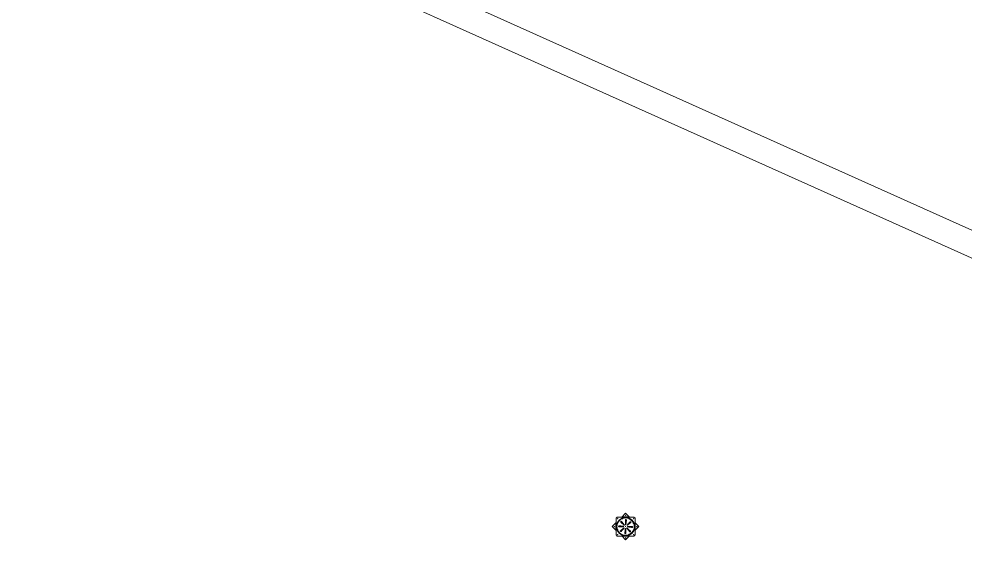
# Model space of a CAD drawing. Header units: metres. Extents: x -17822 to 152406, y -4219 to 19791.
# Drawn here: x 119053 to 120536, y 4820 to 5674 of the extents above; entities that cross this region are included whole.
import ezdxf

# ---------------------------------------------------------------- set-up
doc = ezdxf.new("R2010")
doc.units = ezdxf.units.M
doc.header["$LTSCALE"] = 100
doc.header["$MEASUREMENT"] = 0
doc.layers.get('0').update_dxf_attribs({"color": 9, "lineweight": 9})
doc.layers.add('06D', color=9, linetype='Continuous', lineweight=9)

# ---------------------------------------------------------------- blocks, each defined once
blk = doc.blocks.new('p-suzgec')
at = {"ltscale": 25}
for p, q in [((-13.25, 15.00000000000091), (-15.25, 13.00000000000091)), ((12.75, 15.00000000000091), (-13.25, 15.00000000000091)), ((-6.109650044982118, 15.00000000000091), (-5.90965004498139, 15.20000000000164)), ((-5.90965004498139, 15.20000000000164), (-0.25, 20.85965004500486)), ((-5.90965004498139, 15.20000000000164), (5.409650045028684, 15.20000000000164)), ((-0.25, 20.85965004500486), (5.409650045028684, 15.20000000000164)), ((5.409650045028684, 15.20000000000164), (5.609650044982118, 15.00000000000091)), ((14.75, 13.00000000000091), (12.75, 15.00000000000091)), ((-21.10965004498212, 9.095e-13), (-15.45000000000072, 5.659650045004128)), ((-15.45000000000072, -5.659650045001398), (-21.10965004498212, 9.095e-13)), ((-15.45000000000072, 5.659650045004128), (-15.25, 5.859650045004855)), ((-15.45000000000072, -5.659650045001398), (-15.45000000000072, 5.659650045004128)), ((-15.25, 13.00000000000091), (-15.25, -12.99999999999909)), ((-10.49204573235329, 1.197096556985343), (-3.392690966185909, 0.2624487707616936)), ((-5.893768782261759, 12.31870017218989), (-5.974186235293018, 12.51284507791206)), ((-5.759735876508785, 11.9951161132858), (-5.893768782261759, 12.3187001721908)), ((-5.05030670277847, 12.89552851027656), (-4.969889249747211, 12.7013836045553)), ((-4.969889249747211, 12.7013836045553), (-4.835856343990599, 12.37779954565121)), ((-3.269797998480498, 0.2462696046241035), (-3.392690966185909, 0.2624487707616936)), ((-0.25, 0), (-0.5, 0)), ((-0.25, 0), (-0.25, 0.25)), ((-0.25, 0), (0, 0)), ((-0.25, 0), (-0.25, -0.25)), ((-0.0037303953431547, 3.019797998473222), (0.0124487707398657, 3.142690966207737)), ((0.9470965569853432, 10.24204573236784), (0.0124487707398657, 3.142690966207737)), ((12.06870017219262, 5.64376878227722), (12.26284507792297, 5.724186235293018)), ((12.64552851030748, 4.800306702782108), (12.45138360457349, 4.71988924976631)), ((14.75, -12.99999999999909), (14.75, 13.00000000000091)), ((14.75, 5.859650045004855), (14.95000000000073, 5.659650045004128)), ((14.95000000000073, 5.659650045004128), (14.95000000000073, -5.659650045001398)), ((14.95000000000073, 5.659650045004128), (20.60965004498212, 9.095e-13)), ((20.60965004498212, 9.095e-13), (14.95000000000073, -5.659650045001398)), ((-15.25, -5.859650045002126), (-15.45000000000072, -5.659650045002308)), ((-15.25, -12.99999999999909), (-13.25, -14.99999999999909)), ((-13.14552851026019, -4.800306702773923), (-12.95138360452984, -4.719889249758125)), ((-12.95138360452984, -4.719889249758125), (-12.62779954564758, -4.585856343992418)), ((-12.56870017219262, -5.643768782269944), (-12.76284507787932, -5.724186235285742)), ((-12.2451161132667, -5.509735876504237), (-12.56870017219262, -5.643768782269944)), ((-1.447096556985343, -10.24204573236329), (-0.5124487707398658, -3.14269096620228)), ((-0.4962696046095516, -3.019797998468675), (-0.5124487707398658, -3.14269096620228)), ((2.769797998480498, -0.2462696046186465), (2.892690966185909, -0.2624487707571461)), ((9.992045732353288, -1.197096556980795), (2.892690966185909, -0.2624487707571461)), ((4.469889249790867, -12.70138360454803), (4.335856343990599, -12.37779954564394)), ((4.55030670277847, -12.89552851026928), (4.469889249790867, -12.70138360454803)), ((5.259735876508785, -11.99511611327761), (5.393768782261759, -12.31870017218261)), ((5.393768782261759, -12.31870017218352), (5.474186235293018, -12.51284507790478)), ((12.75, -14.99999999999909), (14.75, -12.99999999999909)), ((14.95000000000073, -5.659650045002308), (14.75, -5.859650045002126)), ((-13.25, -14.99999999999909), (12.75, -14.99999999999909)), ((-5.90965004498139, -15.19999999999891), (-6.109650044982118, -14.99999999999909)), ((5.409650045028684, -15.19999999999891), (-5.90965004498139, -15.19999999999891)), ((-0.25, -20.85965004500213), (-5.90965004498139, -15.19999999999891)), ((5.409650045028684, -15.19999999999891), (-0.25, -20.85965004500213)), ((5.609650044982118, -14.99999999999909), (5.409650045028684, -15.19999999999891))]:
    blk.add_line(p, q, dxfattribs=at)
for centre, radius in [((-0.25, 17.67766952966485), 0.4000000000000008), ((-0.25, 17.67766952966485), 0.3580950766099034), ((-17.92766952966485, 9.095e-13), 0.4000000000000008), ((-17.92766952966485, 9.095e-13), 0.3580950766099034), ((-0.25, 3.638e-12), 14.29999999999999), ((-12.75, 12.50000000000091), 0.3), ((12.25, 12.50000000000091), 0.3), ((17.42766952966485, 9.095e-13), 0.4000000000000007), ((17.42766952966485, 9.095e-13), 0.3580950766099034), ((-12.75, -12.49999999999909), 0.3), ((12.25, -12.49999999999909), 0.3), ((-0.25, -17.67766952966212), 0.4000000000000008), ((-0.25, -17.67766952966303), 0.3580950766099034)]:
    blk.add_circle(centre, radius, dxfattribs=at)
for centre, radius, start, end in [((-0.25, 3.638e-12), 13.54999999999999, 114.6147155052263, 200.3852844985426), ((-0.25, 5.457000000000001e-12), 13.7599999999984, 110.417572820394, 114.5824271695058), ((-0.25, 5.457000000000001e-12), 13.69999999999724, 110.4084486708165, 114.5915513307097), ((-0.25, 3.638e-12), 13.25238115423705, 110.3377704009891, 114.662229603447), ((-0.25, 3.638e-12), 13.1999999999999, 110.3291859899087, 114.6708140010805), ((-0.25, 3.638e-12), 13.54999999999999, 24.61471550310444, 110.3852845044589), ((-0.25, 3.638e-12), 13.55, 294.6147155052263, 20.38528449854262), ((-0.25, 3.638e-12), 13.1999999999999, 20.32918599355558, 24.67081400469464), ((-0.25, 4.5475e-12), 13.252381154235, 20.33777040741776, 24.66222959722354), ((-0.25, 3.638e-12), 13.70000000000007, 20.40844866049673, 24.59155133977938), ((-0.25, 3.638e-12), 13.76000000000045, 20.41757282469414, 24.5824271715112), ((-0.25, 3.638e-12), 13.75999999999951, 200.4175728246941, 204.5824271715112), ((-0.25, 2.7285e-12), 13.69999999999724, 200.4084486604968, 204.5915513397793), ((-0.25, 3.638e-12), 13.25238115423775, 200.3377704074178, 204.6622295972235), ((-0.25, 3.638e-12), 13.19999999999993, 200.3291859935556, 204.6708140046947), ((-0.25, 3.638e-12), 13.54999999999999, 204.6147155031045, 290.385284504459), ((-0.25, 3.638e-12), 13.1999999999999, 290.3291859899087, 294.6708140010806), ((-0.25, 3.638e-12), 13.25238115423766, 290.3377704009891, 294.662229603447), ((-0.25, 3.638e-12), 13.6999999999992, 290.4084486708165, 294.5915513307097), ((-0.25, 3.638e-12), 13.75999999999945, 290.4175728203941, 294.5824271695058)]:
    blk.add_arc(centre, radius, start, end, dxfattribs=at)
for points, knots in [([(-10.46928606615256, -0.3026083914064657), (-10.56732460362764, -0.3053490773854719), (-10.6722236912683, -0.2878953862946218), (-10.86589724267833, -0.2104036031514624), (-10.95459624538125, -0.1501680073379248), (-11.09332100753818, -0.0094831150026948), (-11.15235923216824, 0.0796205597216613), (-11.22762912516555, 0.2747618499233795), (-11.24385338486172, 0.3808014860132971), (-11.2352074899245, 0.5788250360310486), (-11.20980300521478, 0.6830471218891035), (-11.11781185278596, 0.8708856371349611), (-11.05123238950182, 0.954504725161314), (-10.90077402060706, 1.082563609319549), (-10.80716266632225, 1.134839363046012), (-10.60749553441928, 1.195149470398973), (-10.50150064076297, 1.203397894883892), (-10.40409285239729, 1.192134245182387)], [2.169267774827236, 2.169267774827236, 2.169267774827236, 2.169267774827236, 2.468106939247626, 2.468106939247626, 2.768207167394642, 2.768207167394642, 3.065525473568619, 3.065525473568619, 3.362843779742595, 3.362843779742595, 3.66016208591657, 3.66016208591657, 3.957480392090545, 3.957480392090545, 4.257580620237561, 4.257580620237561, 4.556349938830072, 4.556349938830072, 4.556349938830072, 4.556349938830072]), ([(-7.690102921893412, 7.012150030668634), (-7.7613645941492, 7.079535787674103), (-7.823197827070544, 7.166052267220948), (-7.905350743232702, 7.357795114112379), (-7.925477411270549, 7.463107778654375), (-7.924091389962995, 7.660680240111105), (-7.902831906314532, 7.76543238170143), (-7.818070028442889, 7.956641963049151), (-7.754560966743155, 8.043095592849568), (-7.6084236007664, 8.177005816980454), (-7.516763773652201, 8.232738277215503), (-7.318894318119419, 8.300512597431405), (-7.212687903920594, 8.312561431635004), (-7.015746465651318, 8.296722604087336), (-6.912588702281938, 8.267493920629931), (-6.728757033451984, 8.168953623544438), (-6.647974808467553, 8.099836432354095), (-6.5870617039036, 8.022994121605734)], [2.169267774827237, 2.169267774827237, 2.169267774827237, 2.169267774827237, 2.468106939247627, 2.468106939247627, 2.768207167394643, 2.768207167394643, 3.065525473568619, 3.065525473568619, 3.362843779742594, 3.362843779742594, 3.660162085916569, 3.660162085916569, 3.957480392090544, 3.957480392090544, 4.257580620237561, 4.257580620237561, 4.556349938830071, 4.556349938830071, 4.556349938830071, 4.556349938830071]), ([(-3.468189580551551, 0.3901081838366735), (-3.467733072535338, 0.3900553960020261), (-3.467277114046737, 0.3900013961356308), (-3.466821718215214, 0.3899461926184813), (-3.437212401255237, 0.3863569230124995), (-3.406182339182123, 0.3768891133440775), (-3.350107435835525, 0.3466170273277385), (-3.325063247746584, 0.3258101064066068), (-3.286688151583803, 0.280251024167228), (-3.270521014557743, 0.2524370738501602), (-3.25009845909517, 0.1926051041818937), (-3.245846746209281, 0.1605853841356293), (-3.248442583251744, 0.1011309400646496), (-3.255468819617817, 0.0696036259168977), (-3.281028360874188, 0.0117792779492447), (-3.29955812254775, -0.0145197730553264), (-3.341757925554702, -0.0565608792230705), (-3.368520255571638, -0.0751058787136572), (-3.427020163089764, -0.1003755204546906), (-3.458757320418953, -0.107102854140976), (-3.494906053318119, -0.1083094372770574), (-3.501333430594968, -0.1082818879949627), (-3.507811567000317, -0.1079990464531875)], [-0.001398503542098, -0.001398503542098, -0.001398503542098, -0.001398503542098, 0, 0, 0, 0.0909291013476903, 0.0909291013476903, 0.1818582026953806, 0.1818582026953806, 0.2711248308511078, 0.2711248308511078, 0.360391459006835, 0.360391459006835, 0.4496580871625623, 0.4496580871625623, 0.5389247153182894, 0.5389247153182894, 0.6298538166659796, 0.6298538166659796, 0.7207829180136698, 0.7207829180136698, 0.7401198426695906, 0.7401198426695906, 0.7401198426695906, 0.7401198426695906]), ([(-2.249755533317511, 2.55145181773696), (-2.249470060087332, 2.551091691197143), (-2.249185832450166, 2.550731096196614), (-2.248902853716572, 2.550370047927572), (-2.230503901744668, 2.526895102228081), (-2.215257086885685, 2.498258782501579), (-2.197011739808658, 2.437202240796069), (-2.194015539436804, 2.404780610694615), (-2.199095384730753, 2.345430183973803), (-2.207330925390124, 2.3143308588742), (-2.235197589405288, 2.257582339924738), (-2.25483253551647, 2.231934563717913), (-2.29870871012099, 2.191729457151268), (-2.325970187132043, 2.174404578888243), (-2.384931500630045, 2.151589915259137), (-2.416630258085206, 2.146096198092891), (-2.476197576150299, 2.146208413690146), (-2.508234696135332, 2.152018943839721), (-2.56746871247742, 2.175516290128143), (-2.594667214900255, 2.193200905996491), (-2.621081412165949, 2.217908737056859), (-2.625606773981417, 2.222473059415278), (-2.629987508942576, 2.227253792732881)], [-0.0013985035420983, -0.0013985035420983, -0.0013985035420983, -0.0013985035420983, 0, 0, 0, 0.0909291013476902, 0.0909291013476902, 0.1818582026953803, 0.1818582026953803, 0.2711248308511076, 0.2711248308511076, 0.3603914590068348, 0.3603914590068348, 0.4496580871625623, 0.4496580871625623, 0.5389247153182897, 0.5389247153182897, 0.62985381666598, 0.62985381666598, 0.7207829180136703, 0.7207829180136703, 0.7401198426695902, 0.7401198426695902, 0.7401198426695902, 0.7401198426695902]), ([(-0.5526083914082847, 10.2192860661753), (-0.555349077378196, 10.31732460362218), (-0.5378953862928029, 10.42222369127557), (-0.4604036031305441, 10.61589724269288), (-0.4001680073342869, 10.7045962453667), (-0.2594831150017853, 10.84332100757365), (-0.1703794402528729, 10.90235923217369), (0.0247618499197415, 10.97762912517009), (0.1308014859896502, 10.9938533848599), (0.3288250360637903, 10.98520748994815), (0.4330471219036554, 10.95980300522024), (0.6208856371231378, 10.86781185280324), (0.7045047251522192, 10.80123238952001), (0.8325636093504726, 10.6507740206307), (0.8848393630687496, 10.55716266634772), (0.9451494704007928, 10.35749553441656), (0.9533978948820732, 10.25150064075751), (0.9421342452042154, 10.15409285243368)], [2.169267774827236, 2.169267774827236, 2.169267774827236, 2.169267774827236, 2.468106939247626, 2.468106939247626, 2.768207167394642, 2.768207167394642, 3.065525473568616, 3.065525473568616, 3.362843779742592, 3.362843779742592, 3.660162085916569, 3.660162085916569, 3.957480392090545, 3.957480392090545, 4.257580620237561, 4.257580620237561, 4.556349938830072, 4.556349938830072, 4.556349938830072, 4.556349938830072]), ([(0.1401081838630489, 3.218189580550642), (0.1400553959902027, 3.21773307254898), (0.1400013961356308, 3.217277114074931), (0.1399461926412187, 3.216821718233403), (0.1363569230306894, 3.187212401255237), (0.1268891133368015, 3.156182339190308), (0.0966170273241005, 3.100107435855533), (0.0758101064238872, 3.07506324777205), (0.0302510241963319, 3.036688151610178), (0.0024370738756261, 3.020521014591395), (-0.0573948957971879, 3.000098459116088), (-0.0894146158825606, 2.995846746205643), (-0.1488690599326219, 2.998442583293581), (-0.1803963740821928, 3.005468819636007), (-0.2382207220434793, 3.031028360878735), (-0.2645197730525979, 3.049558122558663), (-0.3065608792021521, 3.091757925545607), (-0.3251058787100192, 3.118520255578914), (-0.3503755204365007, 3.177020163118868), (-0.357102854130062, 3.208757320413496), (-0.3583094372879714, 3.24490605333267), (-0.3582818879731349, 3.251333430631348), (-0.3579990464277216, 3.257811566986674)], [-0.0013985035420976, -0.0013985035420976, -0.0013985035420976, -0.0013985035420976, 0, 0, 0, 0.0909291013476903, 0.0909291013476903, 0.1818582026953805, 0.1818582026953805, 0.2711248308511078, 0.2711248308511078, 0.3603914590068352, 0.3603914590068352, 0.4496580871625627, 0.4496580871625627, 0.5389247153182901, 0.5389247153182901, 0.6298538166659801, 0.6298538166659801, 0.7207829180136702, 0.7207829180136702, 0.7401198426695911, 0.7401198426695911, 0.7401198426695911, 0.7401198426695911]), ([(2.301451817758788, 1.999755533368443), (2.301091691198962, 1.999470060100065), (2.300731096183881, 1.99918583244289), (2.300370047938486, 1.998902853736581), (2.276895102251728, 1.980503901793781), (2.248258782503398, 1.965257086905694), (2.187202240806072, 1.947011739806839), (2.154780610697343, 1.94401553946227), (2.095430183970165, 1.949095384733482), (2.064330858876928, 1.95733092539649), (2.007582339923828, 1.985197589414383), (1.981934563722461, 2.004832535560126), (1.94172945716491, 2.048708710142818), (1.924404578887333, 2.075970187132952), (1.901589915250951, 2.134931500635502), (1.896096198121085, 2.16663025807793), (1.896208413691056, 2.226197576193953), (1.902018943848815, 2.25823469613806), (1.925516290124505, 2.317468712490153), (1.943200905992853, 2.344667214898436), (1.967908737064135, 2.371081412195053), (1.972473059409821, 2.375606773983236), (1.977253792712872, 2.379987508958038)], [-0.0013985035420974, -0.0013985035420974, -0.0013985035420974, -0.0013985035420974, 0, 0, 0, 0.0909291013476903, 0.0909291013476903, 0.1818582026953806, 0.1818582026953806, 0.2711248308511081, 0.2711248308511081, 0.3603914590068356, 0.3603914590068356, 0.4496580871625627, 0.4496580871625627, 0.5389247153182897, 0.5389247153182897, 0.6298538166659798, 0.6298538166659798, 0.7207829180136698, 0.7207829180136698, 0.7401198426695906, 0.7401198426695906, 0.7401198426695906, 0.7401198426695906]), ([(2.968189580551551, -0.3901081838275786), (2.967733072582632, -0.3900553959929311), (2.967277114094031, -0.3900013961274453), (2.966821718262509, -0.3899461926093863), (2.937212401255237, -0.3863569230034045), (2.906182339182123, -0.3768891133349825), (2.850107435882819, -0.3466170273186435), (2.825063247793877, -0.3258101063975118), (2.786688151583803, -0.2802510241590426), (2.770521014601399, -0.2524370738410653), (2.75009845909517, -0.1926051041737082), (2.74584674620928, -0.1605853841265343), (2.748442583299038, -0.1011309400564642), (2.755468819661473, -0.0696036259078028), (2.781028360874188, -0.0117792779401498), (2.79955812254775, 0.0145197730644213), (2.841757925554702, 0.05656087923125599), (2.868520255571638, 0.0751058787227521), (2.927020163089764, 0.100375520462876), (2.958757320418953, 0.1071028541500709), (2.994906053318119, 0.1083094372861524), (3.001333430642262, 0.1082818880040577), (3.007811567000317, 0.1079990464622824)], [-0.0013985035420981, -0.0013985035420981, -0.0013985035420981, -0.0013985035420981, 0, 0, 0, 0.0909291013476898, 0.0909291013476898, 0.1818582026953796, 0.1818582026953796, 0.2711248308511073, 0.2711248308511073, 0.360391459006835, 0.360391459006835, 0.4496580871625626, 0.4496580871625626, 0.5389247153182902, 0.5389247153182902, 0.6298538166659802, 0.6298538166659802, 0.7207829180136704, 0.7207829180136704, 0.7401198426695906, 0.7401198426695906, 0.7401198426695906, 0.7401198426695906]), ([(6.762150030677731, 7.440102921889774), (6.829535787692293, 7.511364594176484), (6.9160522672355, 7.573197827068725), (7.107795114116014, 7.655350743266353), (7.213107778690755, 7.675477411273277), (7.410680240114742, 7.674091389966633), (7.515432381722348, 7.652831906304527), (7.706641963031871, 7.568070028470174), (7.793095592875033, 7.504560966763165), (7.927005816996825, 7.358423600789138), (7.982738277223687, 7.26676377370677), (8.050512597430497, 7.068894318123966), (8.062561431666836, 6.962687903968799), (8.046722604100067, 6.765746465661322), (8.01749392063357, 6.662588702301036), (7.918953623528067, 6.478757033448347), (7.849836432375013, 6.397974808483922), (7.772994121631199, 6.3370617039036)], [2.169267774827235, 2.169267774827235, 2.169267774827235, 2.169267774827235, 2.468106939247627, 2.468106939247627, 2.768207167394643, 2.768207167394643, 3.065525473568619, 3.065525473568619, 3.362843779742595, 3.362843779742595, 3.660162085916571, 3.660162085916571, 3.957480392090547, 3.957480392090547, 4.257580620237563, 4.257580620237563, 4.556349938830074, 4.556349938830074, 4.556349938830074, 4.556349938830074]), ([(9.969286066152563, 0.3026083914146511), (10.06732460362764, 0.3053490773936573), (10.1722236912683, 0.2878953863018978), (10.36589724267833, 0.2104036031596479), (10.45459624538125, 0.1501680073461102), (10.59332100758183, 0.0094831150108803), (10.65235923216824, -0.0796205597143853), (10.72762912521284, -0.274761849915194), (10.74385338486172, -0.3808014860060211), (10.7352074899718, -0.5788250360237726), (10.70980300521478, -0.683047121880918), (10.61781185283325, -0.8708856371267756), (10.55123238954547, -0.9545047251531286), (10.40077402060706, -1.082563609312273), (10.30716266636591, -1.134839363037826), (10.10749553441928, -1.195149470391697), (10.00150064076297, -1.203397894875706), (9.904092852444592, -1.192134245175111)], [2.169267774827239, 2.169267774827239, 2.169267774827239, 2.169267774827239, 2.468106939247626, 2.468106939247626, 2.768207167394643, 2.768207167394643, 3.065525473568619, 3.065525473568619, 3.362843779742594, 3.362843779742594, 3.66016208591657, 3.66016208591657, 3.957480392090547, 3.957480392090547, 4.257580620237561, 4.257580620237561, 4.556349938830072, 4.556349938830072, 4.556349938830072, 4.556349938830072]), ([(-7.262150030677731, -7.440102921881588), (-7.329535787644999, -7.511364594169207), (-7.416052267188205, -7.573197827060539), (-7.607795114068722, -7.655350743258167), (-7.713107778643462, -7.675477411265093), (-7.910680240114742, -7.674091389959358), (-8.015432381722349, -7.65283190629634), (-8.20664196303187, -7.568070028462897), (-8.293095592827738, -7.504560966754979), (-8.427005816949531, -7.358423600780952), (-8.482738277176395, -7.266763773698585), (-8.550512597430497, -7.06889431811669), (-8.562561431619542, -6.962687903960612), (-8.546722604056413, -6.765746465653138), (-8.51749392063357, -6.66258870229285), (-8.418953623528067, -6.478757033440161), (-8.34983643232772, -6.397974808475738), (-8.272994121583906, -6.337061703896325)], [2.169267774827236, 2.169267774827236, 2.169267774827236, 2.169267774827236, 2.468106939247626, 2.468106939247626, 2.768207167394642, 2.768207167394642, 3.065525473568618, 3.065525473568618, 3.362843779742593, 3.362843779742593, 3.66016208591657, 3.66016208591657, 3.957480392090547, 3.957480392090547, 4.257580620237563, 4.257580620237563, 4.556349938830072, 4.556349938830072, 4.556349938830072, 4.556349938830072]), ([(-2.801451817715134, -1.999755533360257), (-2.801091691198962, -1.99947006009188), (-2.800731096183881, -1.999185832433795), (-2.80037004789483, -1.998902853727486), (-2.776895102208072, -1.980503901784686), (-2.748258782456105, -1.965257086897508), (-2.687202240806072, -1.947011739797744), (-2.654780610697344, -1.944015539454085), (-2.595430183970165, -1.949095384724387), (-2.564330858876928, -1.957330925388305), (-2.507582339923828, -1.985197589405288), (-2.481934563722461, -2.00483253555194), (-2.441729457117617, -2.048708710133723), (-2.424404578887333, -2.075970187124767), (-2.401589915250951, -2.134931500626407), (-2.396096198073792, -2.166630258068835), (-2.396208413643762, -2.226197576184858), (-2.402018943801522, -2.258234696128965), (-2.425516290124505, -2.317468712481058), (-2.443200905992853, -2.344667214889341), (-2.467908737016841, -2.371081412185958), (-2.472473059409821, -2.37560677397505), (-2.477253792712872, -2.379987508948943)], [-0.0013985035420968, -0.0013985035420968, -0.0013985035420968, -0.0013985035420968, 0, 0, 0, 0.09092910134769, 0.09092910134769, 0.18185820269538, 0.18185820269538, 0.2711248308511075, 0.2711248308511075, 0.3603914590068351, 0.3603914590068351, 0.4496580871625629, 0.4496580871625629, 0.5389247153182906, 0.5389247153182906, 0.6298538166659805, 0.6298538166659805, 0.7207829180136704, 0.7207829180136704, 0.74011984266959, 0.74011984266959, 0.74011984266959, 0.74011984266959]), ([(0.0526083914082847, -10.21928606616711), (0.055349077378196, -10.31732460361491), (0.0378953863400966, -10.42222369126739), (-0.0395963968258002, -10.6158972426856), (-0.0998319926220575, -10.70459624535942), (-0.2405168849509209, -10.84332100756546), (-0.3296205596998334, -10.90235923216551), (-0.5247618499197415, -10.97762912516191), (-0.6308014859896502, -10.99385338485262), (-0.8288250360164965, -10.98520748994087), (-0.9330471218563616, -10.95980300521205), (-1.120885637123137, -10.86781185279597), (-1.204504725152219, -10.80123238951182), (-1.332563609303178, -10.65077402062252), (-1.384839363025093, -10.55716266634044), (-1.445149470353499, -10.35749553440837), (-1.453397894882073, -10.25150064074932), (-1.442134245160559, -10.15409285242549)], [2.169267774827236, 2.169267774827236, 2.169267774827236, 2.169267774827236, 2.468106939247626, 2.468106939247626, 2.768207167394642, 2.768207167394642, 3.065525473568619, 3.065525473568619, 3.362843779742594, 3.362843779742594, 3.660162085916569, 3.660162085916569, 3.957480392090545, 3.957480392090545, 4.257580620237561, 4.257580620237561, 4.556349938830071, 4.556349938830071, 4.556349938830071, 4.556349938830071]), ([(-0.6401081838193932, -3.218189580541547), (-0.6400553959902027, -3.217733072539886), (-0.6400013960883371, -3.217277114065836), (-0.639946192597563, -3.216821718224308), (-0.6363569229833957, -3.187212401247052), (-0.6268891133368016, -3.156182339181214), (-0.5966170273241005, -3.100107435846439), (-0.5758101063765935, -3.075063247763864), (-0.5302510241526761, -3.036688151601993), (-0.5024370738319704, -3.020521014583209), (-0.4426051041591564, -3.000098459106993), (-0.4105853841174394, -2.995846746197457), (-0.3511309400200844, -2.998442583285395), (-0.3196036259178072, -3.005468819627822), (-0.2617792779128649, -3.031028360870549), (-0.2354802269037464, -3.049558122550478), (-0.1934391207541921, -3.091757925536512), (-0.1748941212426871, -3.118520255570729), (-0.1496244795162056, -3.177020163109773), (-0.1428971458226442, -3.208757320404402), (-0.1416905627120286, -3.244906053323575), (-0.1417181119795714, -3.251333430623162), (-0.1420009535286226, -3.257811566978488)], [-0.0013985035420976, -0.0013985035420976, -0.0013985035420976, -0.0013985035420976, 0, 0, 0, 0.0909291013476901, 0.0909291013476901, 0.1818582026953802, 0.1818582026953802, 0.2711248308511076, 0.2711248308511076, 0.3603914590068349, 0.3603914590068349, 0.4496580871625624, 0.4496580871625624, 0.5389247153182898, 0.5389247153182898, 0.62985381666598, 0.62985381666598, 0.7207829180136702, 0.7207829180136702, 0.740119842669591, 0.740119842669591, 0.740119842669591, 0.740119842669591]), ([(1.749755533364805, -2.551451817727866), (1.749470060130988, -2.551091691188049), (1.749185832450166, -2.550731096187519), (1.748902853716572, -2.550370047918477), (1.730503901791962, -2.526895102218986), (1.715257086929341, -2.498258782492484), (1.697011739808658, -2.437202240787884), (1.694015539484098, -2.40478061068552), (1.699095384778047, -2.345430183965618), (1.707330925390124, -2.314330858866014), (1.735197589405288, -2.257582339916552), (1.754832535563764, -2.231934563708819), (1.798708710168284, -2.191729457143082), (1.825970187132043, -2.174404578880057), (1.884931500630045, -2.151589915250951), (1.916630258085206, -2.146096198084705), (1.976197576197591, -2.146208413681961), (2.008234696135332, -2.152018943831535), (2.06746871247742, -2.175516290119048), (2.094667214900255, -2.193200905987396), (2.121081412209605, -2.217908737048674), (2.125606773981417, -2.222473059406183), (2.12998750898987, -2.227253792724695)], [-0.001398503542097, -0.001398503542097, -0.001398503542097, -0.001398503542097, 0, 0, 0, 0.0909291013476904, 0.0909291013476904, 0.1818582026953808, 0.1818582026953808, 0.2711248308511082, 0.2711248308511082, 0.3603914590068356, 0.3603914590068356, 0.4496580871625637, 0.4496580871625637, 0.5389247153182916, 0.5389247153182916, 0.6298538166659814, 0.6298538166659814, 0.7207829180136712, 0.7207829180136712, 0.7401198426695922, 0.7401198426695922, 0.7401198426695922, 0.7401198426695922]), ([(7.190102921893412, -7.01215003066045), (7.261364594196492, -7.079535787666828), (7.323197827070544, -7.166052267212763), (7.405350743279996, -7.357795114104192), (7.425477411270549, -7.463107778647099), (7.424091389962995, -7.660680240102919), (7.402831906314532, -7.765432381693244), (7.318070028490182, -7.956641963040965), (7.25456096679045, -8.043095592842292), (7.108423600810057, -8.177005816973177), (7.016763773699495, -8.232738277208227), (6.818894318119419, -8.300512597423221), (6.712687903967888, -8.312561431627728), (6.515746465651318, -8.296722604080058), (6.412588702329231, -8.267493920621746), (6.228757033451984, -8.168953623536252), (6.147974808467553, -8.099836432345908), (6.0870617039036, -8.022994121597547)], [2.169267774827236, 2.169267774827236, 2.169267774827236, 2.169267774827236, 2.468106939247625, 2.468106939247625, 2.768207167394641, 2.768207167394641, 3.065525473568616, 3.065525473568616, 3.362843779742593, 3.362843779742593, 3.660162085916569, 3.660162085916569, 3.957480392090544, 3.957480392090544, 4.257580620237561, 4.257580620237561, 4.556349938830071, 4.556349938830071, 4.556349938830071, 4.556349938830071])]:
    blk.add_open_spline(points, degree=3, knots=knots, dxfattribs=at)
for points, weights in [([(-10.40409285239729, 1.192134245182387), (-5.137961372733116, 0.5831905324957916), (-3.468189580551551, 0.3901081838366735)], [1.043571220722654, 1.194704331472031, 1]), ([(-2.629987508942576, 2.227253792732881), (-3.853269404593447, 3.384001507533867), (-7.690102921893412, 7.012150030668634)], [1, 1.192890122442924, 1.043369591779915]), ([(-6.5870617039036, 8.022994121605734), (-3.29393265312683, 3.868688613823906), (-2.249755533317511, 2.55145181773696)], [1.043571221280278, 1.194704334353847, 1]), ([(-0.3579990464277216, 3.257811566986674), (-0.4050458169076592, 4.94074664376967), (-0.5526083914082847, 10.2192860661753)], [1, 1.192890122297644, 1.043369591750457]), ([(0.9421342452042154, 10.15409285243368), (0.3331905324957916, 4.887961372754035), (0.1401081838630489, 3.218189580550642)], [1.043571220429301, 1.194704329934248, 1]), ([(1.977253792712872, 2.379987508958038), (3.1340015070964, 3.603269404147794), (6.762150030677731, 7.440102921889774)], [1, 1.192890120171966, 1.043369591338578]), ([(7.772994121631199, 6.3370617039036), (3.61868861243056, 3.043932652093643), (2.301451817758788, 1.999755533368443)], [1.043571220057412, 1.194704328018913, 1]), ([(11.745116113314, 5.509735876511513), (11.90479123769182, 5.575875478612941), (12.06870017219262, 5.64376878227722)], [1.025547445254197, 1.012779980401008, 1]), ([(12.45138360457349, 4.71988924976631), (12.28747467007633, 4.651995946097487), (12.12779954564757, 4.585856344000604)], [1, 1.012779980401774, 1.025547445255728]), ([(-3.507811567000317, -0.1079990464531875), (-5.190746644744649, -0.1550458169504054), (-10.46928606615256, -0.3026083914064657)], [1, 1.192890124490874, 1.043369592179161]), ([(-8.272994121583906, -6.337061703896325), (-4.118688613409176, -3.04393265285762), (-2.801451817715134, -1.999755533359348)], [1.043571220942109, 1.194704332602387, 1]), ([(-2.477253792712872, -2.379987508948943), (-3.634001507609355, -3.603269404687125), (-7.262150030677731, -7.440102921881588)], [1, 1.192890123265694, 1.0433695919387]), ([(-1.442134245160559, -10.15409285242549), (-0.8331905324957914, -4.887961373042343), (-0.6401081838193932, -3.218189580541547)], [1.043571221026345, 1.194704333048303, 1]), ([(-0.1420009535286226, -3.257811566977578), (-0.0949541830923408, -4.940746641929763), (0.0526083914082847, -10.21928606616711)], [1, 1.192890113385196, 1.043369590024122]), ([(6.0870617039036, -8.022994121597547), (2.79393265186809, -3.868688612164078), (1.749755533364805, -2.551451817727866)], [1.043571219823404, 1.19470432680835, 1]), ([(2.12998750898987, -2.227253792724695), (3.353269403614831, -3.384001506543427), (7.190102921893412, -7.01215003066045)], [1, 1.192890117810992, 1.043369590879193])]:
    blk.add_rational_spline(points, weights, degree=2, dxfattribs=at)
for points, weights, knots in [([(3.007811567000317, 0.1079990464622824), (3.534545359063487, 0.1227239898989865), (6.012470738496631, 0.1919948656295673), (9.969286066152563, 0.3026083914146511)], [4.140647999070912, 3.567000401618872, 2.159536505705722, 1.324805863231822], [27.48414514386062, 27.48414514386062, 27.48414514386062, 27.50397367069815, 27.53272487457785, 27.53272487457785, 27.53272487457785]), ([(9.904092852397296, -1.192134245175111), (7.924256886122747, -0.9631979437353948), (4.697911481744085, -0.5901228018619804), (3.266394278871302, -0.4245907782787981), (2.968189580551551, -0.3901081838275786)], [1.324767237256654, 1.644854720390148, 2.713119413791541, 3.811418397336341, 4.162423829478075], [0.005902243483629999, 0.005902243483629999, 0.005902243483629999, 0.0175391276016079, 0.0447722171783756, 0.0575812293957394, 0.0575812293957394, 0.0575812293957394])]:
    blk.add_rational_spline(points, weights, degree=2, knots=knots, dxfattribs=at)
blk = doc.blocks.new('p-platform_süzgeç')
at = {"layer": '06D'}
blk.add_blockref('p-suzgec', (-4420.744665643331, -3751.317816466882), dxfattribs=at)

msp = doc.modelspace()

# ---------------------------------------------------------------- linework, layer by layer
at = {"layer": '06D'}
msp.add_lwpolyline([(116661.343078641, 6866.979209464669), (118498.7687692973, 6218.089746095517), (120901.6901375532, 5139.796524432105), (122796.7127085023, 4202.596329208653), (124084.1555369386, 3408.610873280677), (124511.9999957124, 2283.976718006741), (124511.9999957124, -684.8526916697738), (124048.7998255797, -1321.317817740693), (124098.3146289296, -1321.317817740734), (124551.9999957124, -697.8119804998205), (124551.9999957124, 2291.328307683747), (124116.7123308056, 3435.527713062826), (122816.1194642367, 4237.62299631001), (120918.7504870381, 5175.983627524492), (118513.6420946087, 6255.25826013746), (116673.2425982709, 6905.197927159969)], dxfattribs=at)

# ---------------------------------------------------------------- block references
msp.add_blockref('p-platform_süzgeç', (124424.9999957124, 8630.000004305977))

doc.saveas('drawing.dxf')
